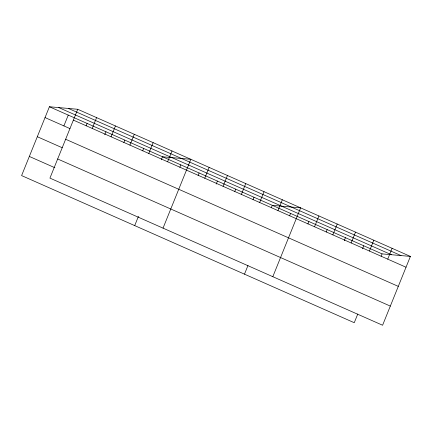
<?xml version="1.0" encoding="UTF-8"?>
<svg xmlns="http://www.w3.org/2000/svg" width="432" height="432" viewBox="0 0 432 432"><rect width="100%" height="100%" fill="white"/><g stroke="black" fill="none" stroke-linecap="round" stroke-linejoin="round"><path stroke-width="0.65" d="M77.744 109.285L49.934 178.114L382.59 325.242L410.4 256.414L77.744 109.285L49.41 106.758L21.6 175.586L354.256 322.715L357.75 314.069M63.887 125.912L68.261 115.096M86.141 125.836L87.113 123.433M92.221 128.439L96.59 117.623M104.749 134.773L105.959 131.765M111.073 136.777L115.441 125.96M123.838 142.511L124.81 140.103M129.924 145.114L134.293 134.298M142.69 150.849L143.662 148.441M148.77 153.452L153.144 142.63M134.703 225.612L138.445 216.346M161.298 159.786L162.513 156.778L190.847 159.305L163.037 228.139M167.621 161.789L171.995 150.968M179.836 167.276L180.808 164.873M198.131 175.37L199.103 172.967M204.768 178.222L209.142 167.4M216.189 184.064L217.404 181.057M223.069 186.311L227.437 175.495M234.727 191.554L235.699 189.151M241.364 194.405L245.732 183.584M253.022 199.643L253.994 197.24M259.659 202.495L264.028 191.678M244.48 274.163L247.973 265.518M271.318 207.738L272.29 205.335L300.623 207.862L272.813 276.691M277.954 210.589L282.328 199.768M289.613 215.833L290.585 213.424M307.913 223.922L308.885 221.519M314.55 226.773L318.919 215.951M326.209 232.016L327.181 229.608M332.845 234.868L337.214 224.046M344.261 240.71L345.476 237.703M351.14 242.957L355.509 232.141M362.556 248.8L363.771 245.797M369.436 251.051L373.81 240.23M381.094 256.289L382.066 253.886L410.4 256.414M387.731 259.141L392.105 248.324M68.391 108.448L401.053 255.582M58.757 107.59L391.419 254.723M49.41 106.758L382.066 253.886M73.37 120.101L406.026 267.235M45.036 117.574L69.968 128.601M65.637 139.244L398.293 286.378M37.303 136.717L62.235 147.744M57.667 158.971L390.323 306.099M29.333 156.443L54.875 167.74"/></g></svg>
